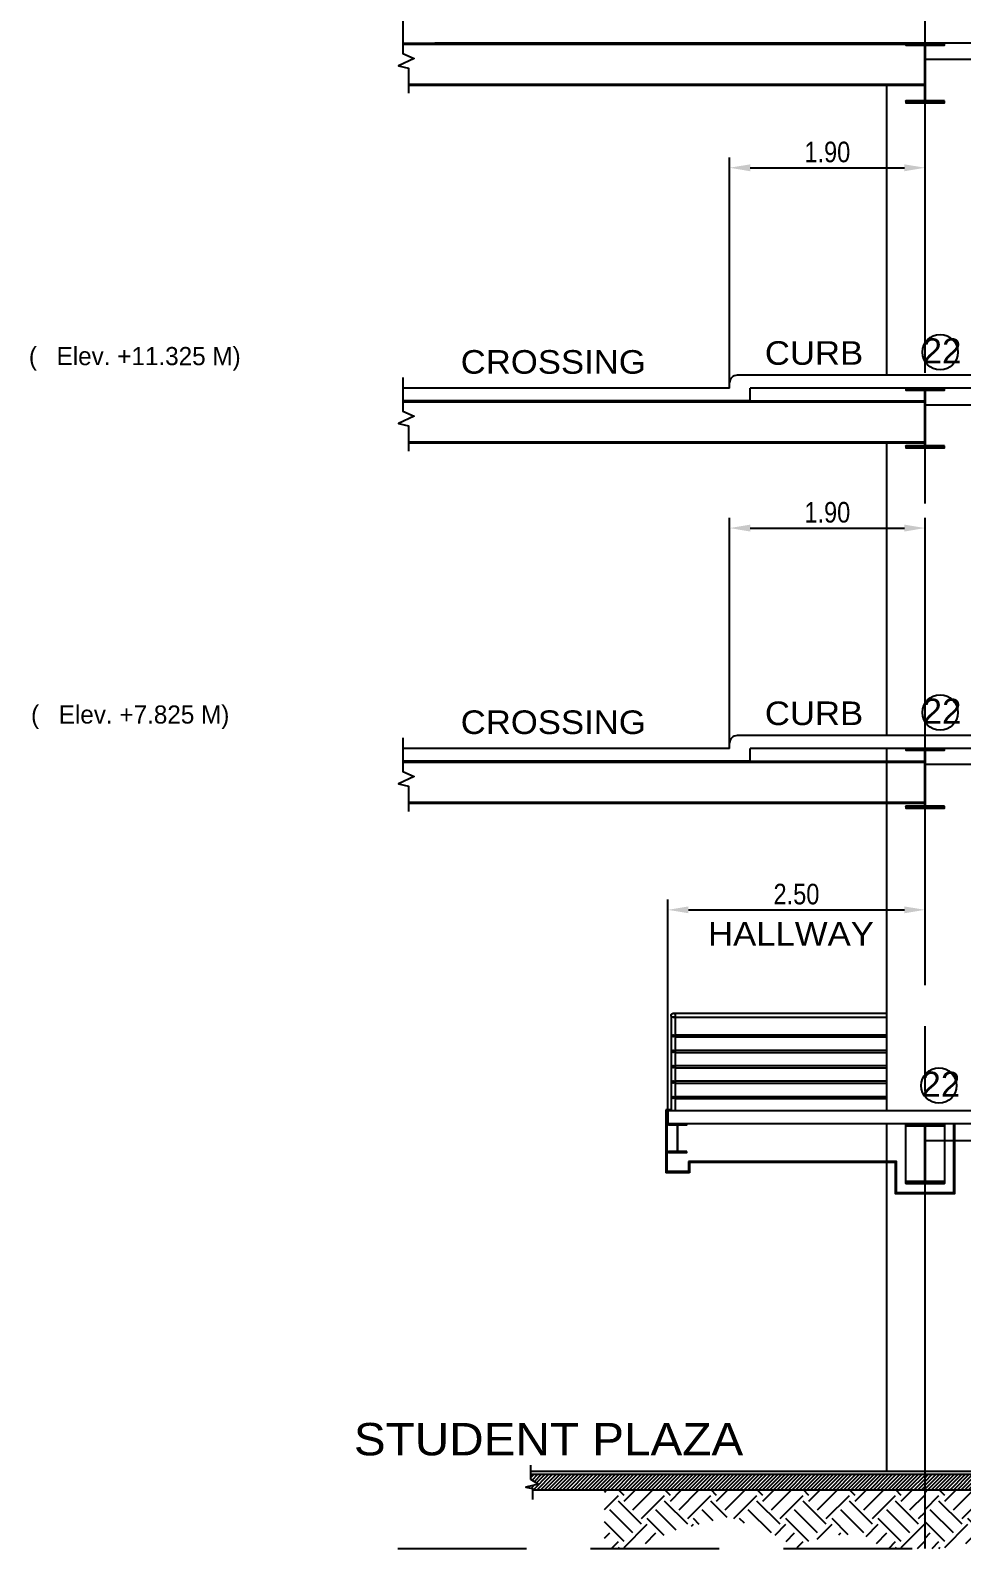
# Model space of a CAD drawing. Header units: millimetres. Extents: x 2148 to 2681, y 758 to 986.
# Drawn here: x 2451.96 to 2461.02, y 846.1 to 860.86 of the extents above; entities that cross this region are included whole.
import ezdxf

# ---------------------------------------------------------------- set-up
doc = ezdxf.new("R2010")
doc.units = ezdxf.units.MM
doc.linetypes.add('27-A-2008-DD$0$LVL 11$0$xa-fp_t1_l11_39$0$HIDDEN2', pattern=[0.1875, 0.125, -0.0625])
doc.linetypes.add('CENTER2', pattern=[28.575, 19.05, -3.175, 3.175, -3.175])
for name, color, linetype in [('0.2', 10, 'Continuous'), ('4CO', 4, 'Continuous'), ('A-DETAILS', 1, 'Continuous'), ('A-Stairs', 1, 'Continuous'), ('A-Wall', 4, 'Continuous'), ('cladding', 2, 'Continuous'), ('D', 1, 'Continuous'), ('ELAYOUT', 4, 'Continuous'), ('hacht', 8, 'Continuous'), ('HATCH', 8, 'Continuous'), ('S_GRID LINES', 252, 'Continuous'), ('TLBLK', 7, 'Continuous')]:
    doc.layers.add(name, color=color, linetype=linetype)
doc.styles.add('ARIALNW', font='ARIALN.TTF')
doc.styles.add('MMTX$0$ESMX$0$X-OPTA1D', font='x-opta1d')
doc.styles.add('SWISS', font='swissl.ttf')
doc.dimstyles.new('DIM 100', dxfattribs={"dimtxt": 0.2, "dimasz": 0.2, "dimexe": 0.1, "dimexo": 0, "dimgap": 0.05, "dimtad": 1, "dimzin": 0, "dimdsep": 46, "dimtxsty": 'ARIALNW', "dimcen": 0.09, "dimclrd": 6, "dimclre": 6, "dimclrt": 13, "dimadec": 0, "dimazin": 0, "dimtfac": 1, "dimtofl": 0, "dimtmove": 2, "dimatfit": 3, "dimfxl": 1, "dimtolj": 1, "dimtzin": 0, "dimarcsym": 0})

# ---------------------------------------------------------------- blocks, each defined once
blk = doc.blocks.new('*D2655')
at = {"layer": 'A-Wall', "color": 6, "linetype": 'ByBlock', "lineweight": -2, "transparency": 16777216}
for p, q in [((2458.16, 850.352), (2458.16, 852.407)), ((2458.36, 852.307), (2460.46, 852.307)), ((2460.66, 851.574), (2460.66, 852.407))]:
    blk.add_line(p, q, dxfattribs=at)
at = {"layer": 'A-Wall', "color": 6, "transparency": 16777216}
for points in [[(2458.36, 852.34), (2458.36, 852.274), (2458.16, 852.307)], [(2460.46, 852.34), (2460.46, 852.274), (2460.66, 852.307)]]:
    blk.add_solid(points, dxfattribs=at)
at = {"layer": 'Defpoints', "color": 0, "transparency": 16777216}
for p in [(2460.66, 852.307), (2460.66, 851.574, 0), (2458.16, 850.352, 0)]:
    blk.add_point(p, dxfattribs=at)
at = {"layer": 'A-Wall', "color": 13, "transparency": 16777216, "insert": (2459.41, 852.459), "char_height": 0.2, "attachment_point": 5, "style": 'ARIALNW'}
blk.add_mtext('\\A1;2.50', dxfattribs=at)
blk = doc.blocks.new('*D2656')
at = {"layer": 'A-Wall', "color": 6, "linetype": 'ByBlock', "lineweight": -2, "transparency": 16777216}
for p, q in [((2458.76, 853.902), (2458.76, 856.119)), ((2458.96, 856.019), (2460.46, 856.019)), ((2460.66, 854.488), (2460.66, 856.119))]:
    blk.add_line(p, q, dxfattribs=at)
at = {"layer": 'A-Wall', "color": 6, "transparency": 16777216}
for points in [[(2458.96, 856.052), (2458.96, 855.985), (2458.76, 856.019)], [(2460.46, 856.052), (2460.46, 855.985), (2460.66, 856.019)]]:
    blk.add_solid(points, dxfattribs=at)
at = {"layer": 'Defpoints', "color": 0, "transparency": 16777216}
for p in [(2460.66, 856.019), (2460.66, 854.488, 0), (2458.76, 853.902)]:
    blk.add_point(p, dxfattribs=at)
at = {"layer": 'A-Wall', "color": 13, "transparency": 16777216, "insert": (2459.71, 856.171), "char_height": 0.2, "attachment_point": 5, "style": 'ARIALNW'}
blk.add_mtext('\\A1;1.90', dxfattribs=at)
blk = doc.blocks.new('*D2657')
at = {"layer": 'A-Wall', "color": 6, "linetype": 'ByBlock', "lineweight": -2, "transparency": 16777216}
for p, q in [((2458.76, 857.405), (2458.76, 859.622)), ((2460.66, 857.991), (2460.66, 859.622)), ((2458.96, 859.522), (2460.46, 859.522))]:
    blk.add_line(p, q, dxfattribs=at)
at = {"layer": 'A-Wall', "color": 6, "transparency": 16777216}
for points in [[(2458.96, 859.555), (2458.96, 859.488), (2458.76, 859.522)], [(2460.46, 859.555), (2460.46, 859.488), (2460.66, 859.522)]]:
    blk.add_solid(points, dxfattribs=at)
at = {"layer": 'Defpoints', "color": 0, "transparency": 16777216}
for p in [(2460.66, 859.522), (2460.66, 857.991, 0), (2458.76, 857.405)]:
    blk.add_point(p, dxfattribs=at)
at = {"layer": 'A-Wall', "color": 13, "transparency": 16777216, "insert": (2459.71, 859.674), "char_height": 0.2, "attachment_point": 5, "style": 'ARIALNW'}
blk.add_mtext('\\A1;1.90', dxfattribs=at)

msp = doc.modelspace()

# ---------------------------------------------------------------- hatches: boundary and pattern name
at = {"layer": 'hacht'}
h = msp.add_hatch(dxfattribs=at)
h.set_pattern_fill('EARTH', color=256, scale=0.05, angle=45, style=0)
h.set_pattern_definition([(45, (3.5993, 3e-12), (3e-17, 0.449012806), [0.3175, -0.3175]), (45, (3.5151, 0.0842), (3e-17, 0.449012806), [0.3175, -0.3175]), (45, (3.4309, 0.16838), (3e-17, 0.449012806), [0.3175, -0.3175]), (135, (3.4309, 0.2245), (-0.449012806, 3e-17), [0.3175, -0.3175]), (135, (3.5151, 0.3087), (-0.449012806, 3e-17), [0.3175, -0.3175]), (135, (3.5993, 0.3929), (-0.449012806, 3e-17), [0.3175, -0.3175])])
h.paths.add_polyline_path([(2457.8296733, 846.0986765), (2458.2429297, 846.2769287), (2458.7327126, 846.3992955), (2459.1306638, 846.2692812), (2459.4291238, 846.0986765), (2459.6969732, 846.2310414), (2460.0643138, 846.2310414), (2460.2556367, 846.0986765), (2460.6597615, 846.0986765), (2460.6597615, 846.6676818), (2457.5435665, 846.6676818), (2457.5435665, 846.0986765)])
h = msp.add_hatch(dxfattribs=at)
h.set_pattern_fill('EARTH', color=256, scale=0.05, angle=45, style=0)
h.set_pattern_definition([(45, (6.71548, 5e-13), (3e-17, 0.449012806), [0.3175, -0.3175]), (45, (6.6313, 0.0842), (3e-17, 0.449012806), [0.3175, -0.3175]), (45, (6.5471, 0.16838), (3e-17, 0.449012806), [0.3175, -0.3175]), (135, (6.5471, 0.2245), (-0.449012806, 3e-17), [0.3175, -0.3175]), (135, (6.6313, 0.3087), (-0.449012806, 3e-17), [0.3175, -0.3175]), (135, (6.71548, 0.3929), (-0.449012806, 3e-17), [0.3175, -0.3175])])
h.paths.add_polyline_path([(2460.9458683, 846.0986765), (2461.3591247, 846.2769287), (2461.8489076, 846.3992955), (2462.2468588, 846.2692812), (2462.5453188, 846.0986765), (2462.8131682, 846.2310414), (2463.1805088, 846.2310414), (2463.3718317, 846.0986765), (2463.7759565, 846.0986765), (2463.7759565, 846.6676818), (2460.6597615, 846.6676818), (2460.6597615, 846.0986765)])
at = {"layer": 'HATCH', "ltscale": 0.5}
h = msp.add_hatch(dxfattribs=at)
h.set_pattern_fill('ANSI31', color=256, scale=0.018605, style=0)
h.set_pattern_definition([(45, (150821.4462764, 5974.4268955), (-0.00164446852256, 0.00164446852256), [])])
edge = h.paths.add_edge_path()
edge.add_line((2460.8477682, 860.170965), (2460.6723089, 860.170965))
edge.add_arc((2460.6723089, 860.1782205), 0.0072555, 174.09726711, 269.99999997, ccw=False)
edge.add_line((2460.6650919, 860.1789666), (2460.6650919, 860.7059971))
edge.add_arc((2460.6723089, 860.7067432), 0.0072555, 89.63455464, 185.90273283, ccw=False)
edge.add_line((2460.6723552, 860.7139985), (2460.8477682, 860.7139985))
edge.add_line((2460.8477682, 860.7139985), (2460.8477682, 860.7326036))
edge.add_line((2460.8477682, 860.7326036), (2460.4717547, 860.7326036))
edge.add_line((2460.4717547, 860.7326036), (2460.4717547, 860.7139985))
edge.add_line((2460.4717547, 860.7139985), (2460.6466575, 860.7139985))
edge.add_arc((2460.6467037, 860.7067432), 0.0072555, -4.29209345, 90.36544517, ccw=False)
edge.add_line((2460.6539388, 860.7062002), (2460.6539388, 860.1787635))
edge.add_arc((2460.6467037, 860.1782205), 0.0072555, -89.99999978, 4.2920935, ccw=False)
edge.add_line((2460.6467037, 860.170965), (2460.4717547, 860.170965))
edge.add_line((2460.4717547, 860.170965), (2460.4717547, 860.15236))
edge.add_line((2460.4717547, 860.15236), (2460.8477682, 860.15236))
edge.add_line((2460.8477682, 860.15236), (2460.8477682, 860.170965))
h = msp.add_hatch(dxfattribs=at)
h.set_pattern_fill('ANSI31', color=256, scale=0.018605, style=0)
h.set_pattern_definition([(45, (150821.4462764, 5971.0739198), (-0.00164446852256, 0.00164446852256), [])])
edge = h.paths.add_edge_path()
edge.add_line((2460.8477682, 856.8179893), (2460.6723089, 856.8179893))
edge.add_arc((2460.6723089, 856.8252448), 0.0072555, 174.09726711, 269.99999997, ccw=False)
edge.add_line((2460.6650919, 856.8259909), (2460.6650919, 857.3530213))
edge.add_arc((2460.6723089, 857.3537675), 0.0072555, 89.63455464, 185.90273283, ccw=False)
edge.add_line((2460.6723552, 857.3610228), (2460.8477682, 857.3610228))
edge.add_line((2460.8477682, 857.3610228), (2460.8477682, 857.3796278))
edge.add_line((2460.8477682, 857.3796278), (2460.4717547, 857.3796278))
edge.add_line((2460.4717547, 857.3796278), (2460.4717547, 857.3610228))
edge.add_line((2460.4717547, 857.3610228), (2460.6466575, 857.3610228))
edge.add_arc((2460.6467037, 857.3537675), 0.0072555, -4.29209345, 90.36544517, ccw=False)
edge.add_line((2460.6539388, 857.3532245), (2460.6539388, 856.8257878))
edge.add_arc((2460.6467037, 856.8252448), 0.0072555, -89.99999978, 4.2920935, ccw=False)
edge.add_line((2460.6467037, 856.8179893), (2460.4717547, 856.8179893))
edge.add_line((2460.4717547, 856.8179893), (2460.4717547, 856.7993843))
edge.add_line((2460.4717547, 856.7993843), (2460.8477682, 856.7993843))
edge.add_line((2460.8477682, 856.7993843), (2460.8477682, 856.8179893))
h = msp.add_hatch(dxfattribs=at)
h.set_pattern_fill('ANSI31', color=256, scale=0.018605, style=0)
h.set_pattern_definition([(45, (150821.4462764, 5967.570944), (-0.00164446852256, 0.00164446852256), [])])
edge = h.paths.add_edge_path()
edge.add_line((2460.8477682, 853.3150136), (2460.6723089, 853.3150136))
edge.add_arc((2460.6723089, 853.3222691), 0.0072555, 174.09726711, 269.99999997, ccw=False)
edge.add_line((2460.6650919, 853.3230152), (2460.6650919, 853.8500457))
edge.add_arc((2460.6723089, 853.8507918), 0.0072555, 89.63455464, 185.90273283, ccw=False)
edge.add_line((2460.6723552, 853.8580471), (2460.8477682, 853.8580471))
edge.add_line((2460.8477682, 853.8580471), (2460.8477682, 853.8766522))
edge.add_line((2460.8477682, 853.8766522), (2460.4717547, 853.8766522))
edge.add_line((2460.4717547, 853.8766522), (2460.4717547, 853.8580471))
edge.add_line((2460.4717547, 853.8580471), (2460.6466575, 853.8580471))
edge.add_arc((2460.6467037, 853.8507918), 0.0072555, -4.29209345, 90.36544517, ccw=False)
edge.add_line((2460.6539388, 853.8502488), (2460.6539388, 853.3228121))
edge.add_arc((2460.6467037, 853.3222691), 0.0072555, -89.99999978, 4.2920935, ccw=False)
edge.add_line((2460.6467037, 853.3150136), (2460.4717547, 853.3150136))
edge.add_line((2460.4717547, 853.3150136), (2460.4717547, 853.2964086))
edge.add_line((2460.4717547, 853.2964086), (2460.8477682, 853.2964086))
edge.add_line((2460.8477682, 853.2964086), (2460.8477682, 853.3150136))
h = msp.add_hatch(dxfattribs=at)
h.set_pattern_fill('ANSI31', color=256, scale=0.00893, style=0)
h.set_pattern_definition([(45, (73671.4327761, 3304.7999123), (-0.000789344890829, 0.000789344890829), [])])
edge = h.paths.add_edge_path()
edge.add_line((2458.3454922, 849.9570657), (2458.2612717, 849.9570657))
edge.add_arc((2458.2612717, 849.9605483), 0.0034826, 174.09726711, 269.99999997, ccw=False)
edge.add_line((2458.2578076, 849.9609064), (2458.2578076, 850.213881))
edge.add_arc((2458.2612717, 850.2142392), 0.0034826, 89.63455464, 185.90273283, ccw=False)
edge.add_line((2458.2612939, 850.2177217), (2458.3454922, 850.2177217))
edge.add_line((2458.3454922, 850.2177217), (2458.3454922, 850.2266522))
edge.add_line((2458.3454922, 850.2266522), (2458.1650057, 850.2266522))
edge.add_line((2458.1650057, 850.2266522), (2458.1650057, 850.2177217))
edge.add_line((2458.1650057, 850.2177217), (2458.2489591, 850.2177217))
edge.add_arc((2458.2489813, 850.2142392), 0.0034826, -4.29209345, 90.36544517, ccw=False)
edge.add_line((2458.2524541, 850.2139785), (2458.2524541, 849.9608089))
edge.add_arc((2458.2489813, 849.9605483), 0.0034826, -89.99999978, 4.2920935, ccw=False)
edge.add_line((2458.2489813, 849.9570657), (2458.1650057, 849.9570657))
edge.add_line((2458.1650057, 849.9570657), (2458.1650057, 849.9481352))
edge.add_line((2458.1650057, 849.9481352), (2458.3454922, 849.9481352))
edge.add_line((2458.3454922, 849.9481352), (2458.3454922, 849.9570657))
h = msp.add_hatch(dxfattribs=at)
h.set_pattern_fill('ANSI31', color=256, scale=0.018605, style=0)
h.set_pattern_definition([(45, (150821.4462764, 5963.920944), (-0.00164446852256, 0.00164446852256), [])])
edge = h.paths.add_edge_path()
edge.add_line((2460.8477682, 849.6650136), (2460.6723089, 849.6650136))
edge.add_arc((2460.6723089, 849.6722691), 0.0072555, 174.09726711, 269.99999997, ccw=False)
edge.add_line((2460.6650919, 849.6730152), (2460.6650919, 850.2000457))
edge.add_arc((2460.6723089, 850.2007918), 0.0072555, 89.63455464, 185.90273283, ccw=False)
edge.add_line((2460.6723552, 850.2080471), (2460.8477682, 850.2080471))
edge.add_line((2460.8477682, 850.2080471), (2460.8477682, 850.2266522))
edge.add_line((2460.8477682, 850.2266522), (2460.4717547, 850.2266522))
edge.add_line((2460.4717547, 850.2266522), (2460.4717547, 850.2080471))
edge.add_line((2460.4717547, 850.2080471), (2460.6466575, 850.2080471))
edge.add_arc((2460.6467037, 850.2007918), 0.0072555, -4.29209345, 90.36544517, ccw=False)
edge.add_line((2460.6539388, 850.2002488), (2460.6539388, 849.6728121))
edge.add_arc((2460.6467037, 849.6722691), 0.0072555, -89.99999978, 4.2920935, ccw=False)
edge.add_line((2460.6467037, 849.6650136), (2460.4717547, 849.6650136))
edge.add_line((2460.4717547, 849.6650136), (2460.4717547, 849.6464086))
edge.add_line((2460.4717547, 849.6464086), (2460.8477682, 849.6464086))
edge.add_line((2460.8477682, 849.6464086), (2460.8477682, 849.6650136))
at = {"layer": 'HATCH'}
h = msp.add_hatch(dxfattribs=at)
h.set_pattern_fill('ANSI31', color=256, scale=0.008, style=0)
h.set_pattern_definition([(45, (-127.550418, 179.908363), (-0.01796051224, 0.01796051224), [])])
h.paths.add_polyline_path([(2456.8437902, 846.6796802), (2456.8437902, 846.6676818), (2460.6597615, 846.6676818), (2460.6597615, 846.8190308), (2456.8252842, 846.8190308), (2456.8252842, 846.7722544), (2456.9013023, 846.7244912), (2456.7804279, 846.6942913)])
h = msp.add_hatch(dxfattribs=at)
h.set_pattern_fill('ANSI31', color=256, scale=0.008, style=0)
h.set_pattern_definition([(45, (2.582338, -9.28747), (-0.01796051224, 0.01796051224), [])])
h.paths.add_polyline_path([(2460.6597615, 846.8190308), (2460.6597615, 846.6676818), (2463.946029, 846.6676818), (2463.946029, 846.8190308)])

# ---------------------------------------------------------------- linework, layer by layer
at = {"layer": '0.2', "ltscale": 0.5}
for centre in [(2460.8065285, 857.7284917, -0.0000001), (2460.8065285, 854.225516, -0.0000001), (2460.794941, 850.5984049, -0.0000001)]:
    msp.add_circle(centre, 0.172101, dxfattribs=at)
at = {"layer": '4CO', "ltscale": 0.5}
for p, q in [((2460.6650919, 860.5776036, -0.0000001), (2461.6774542, 860.5776036, 0)), ((2460.6650919, 857.2177983, -0.0000001), (2461.3636584, 857.2177983, 0)), ((2461.3639195, 853.7216522, 0), (2460.6650919, 853.7216522, -0.0000001)), ((2460.6650919, 850.0648226, -0.0000001), (2461.3636584, 850.0648226, 0))]:
    msp.add_line(p, q, dxfattribs=at)
at = {"layer": 'A-DETAILS'}
for p, q in [((2460.2847615, 860.3256633, 0), (2460.2847615, 857.5046278, 0)), ((2460.2847615, 856.8476876, 0), (2460.2847615, 854.0016522, 0)), ((2460.2847615, 853.8766522, 0), (2460.2847615, 850.3516522, 0)), ((2460.2847615, 850.2266522, 0), (2460.2847615, 846.8486765, 0))]:
    msp.add_line(p, q, dxfattribs=at)
at = {"layer": 'A-DETAILS', "color": 8}
for p, q in [((2458.2117993, 851.3024108, 0), (2460.2847615, 851.3024108, 0)), ((2458.2117993, 851.2624108, 0), (2460.2847615, 851.2624108, 0)), ((2458.232097, 851.0934322, 0), (2460.2847615, 851.0934322, 0)), ((2458.232097, 851.0713894, 0), (2460.2847615, 851.0713894, 0)), ((2458.232097, 850.9434322, 0), (2460.2847615, 850.9434322, 0)), ((2458.232097, 850.9213894, 0), (2460.2847615, 850.9213894, 0)), ((2458.232097, 850.7934322, 0), (2460.2847615, 850.7934322, 0)), ((2458.232097, 850.7713894, 0), (2460.2847615, 850.7713894, 0)), ((2458.232097, 850.6434322, 0), (2460.2847615, 850.6434322, 0)), ((2458.232097, 850.6213894, 0), (2460.2847615, 850.6213894, 0)), ((2458.232097, 850.4934322, 0), (2460.2847615, 850.4934322, 0)), ((2458.232097, 850.4713894, 0), (2460.2847615, 850.4713894, 0))]:
    msp.add_line(p, q, dxfattribs=at)
at = {"layer": 'A-DETAILS', "elevation": 0}
for points in [[(2455.5829922, 860.9595746), (2455.5829922, 860.6322214), (2455.6941555, 860.5850054), (2455.5429914, 860.5128967), (2455.6381426, 860.4914772), (2455.6381426, 860.2455155)], [(2455.5829922, 857.4815989), (2455.5829922, 857.1542457), (2455.6941555, 857.1070296), (2455.5429914, 857.034921), (2455.6381426, 857.0135015), (2455.6381426, 856.7675397)], [(2455.5829922, 853.9786232), (2455.5829922, 853.65127), (2455.6941555, 853.604054), (2455.5429914, 853.5319453), (2455.6381426, 853.5105258), (2455.6381426, 853.2645641)]]:
    msp.add_lwpolyline(points, dxfattribs=at)
at = {"layer": 'A-Stairs'}
for p, q in [((2458.192097, 851.2548611, 0), (2458.192097, 850.3516522, 0)), ((2458.232097, 851.2548611, 0), (2458.232097, 850.3516522, 0))]:
    msp.add_line(p, q, dxfattribs=at)
for centre, radius in [((2458.2117993, 851.2824108, 0), 0.02), ((2458.2117993, 851.0824108, 0), 0.0110214), ((2458.2117993, 850.9324108, 0), 0.0110214), ((2458.2117993, 850.7824108, 0), 0.0110214), ((2458.2117993, 850.6324108, 0), 0.0110214), ((2458.2117993, 850.4824108, 0), 0.0110214)]:
    msp.add_circle(centre, radius, dxfattribs=at)
for start, end in [(137.08519598, 180.00000007), (0.00000007, 22.17803666)]:
    msp.add_arc((2458.212097, 851.2548611, 0.0000032), 0.02, start, end, dxfattribs=at)
at = {"layer": 'A-Wall'}
for p, q in [((2461.4196294, 857.5046278, 0), (2458.8347615, 857.5046278, 0)), ((2458.7597615, 857.3796278, 0), (2455.5829922, 857.3796278, 0)), ((2458.7597615, 857.3796278, 0), (2458.7597615, 857.4296278, 0)), ((2461.4196294, 854.0016522, 0), (2458.8347615, 854.0016522, 0)), ((2458.7597615, 853.8766522, 0), (2455.5829922, 853.8766522, 0)), ((2458.7597615, 853.8766522, 0), (2458.7597615, 853.9266522, 0)), ((2461.4196294, 850.3516522, 0), (2458.1597615, 850.3516522, 0)), ((2458.1597615, 850.3516522, 0), (2458.1597615, 850.2266522, 0))]:
    msp.add_line(p, q, dxfattribs=at)
at = {"layer": 'A-Wall', "elevation": 0}
msp.add_lwpolyline([(2460.4717547, 850.2266522), (2460.8477682, 850.2266522), (2460.8477682, 849.6464086), (2460.4717547, 849.6464086)], close=True, dxfattribs=at)
msp.add_lwpolyline([(2456.8252842, 846.9066327), (2456.8252842, 846.7722544), (2456.9013023, 846.7244912), (2456.7804279, 846.6942913), (2456.8437902, 846.6796802), (2456.8437902, 846.5754448)], dxfattribs=at)
at = {"layer": 'A-Wall', "extrusion": (-1.32785e-20, -3.07166e-07, 1)}
for centre in [(2458.8347615, 857.4296278, -0.0002634), (2458.8347615, 853.9266522, -0.0002623)]:
    msp.add_arc(centre, 0.075, 90, 180, dxfattribs=at)
at = {"layer": 'cladding'}
for p, q in [((2461.4450037, 860.7326036, 0), (2455.8959582, 860.7326036, 0)), ((2458.9597615, 857.2546278, 0), (2458.9597615, 857.3796278, 0)), ((2461.1460354, 857.3796278, 0), (2458.9597615, 857.3796278, 0)), ((2458.9597615, 857.2546278, 0), (2455.5829922, 857.2546278, 0)), ((2458.9597615, 853.7516522, 0), (2458.9597615, 853.8766522, 0)), ((2460.4717547, 853.8766522, 0), (2458.9597615, 853.8766522, 0)), ((2461.1460354, 853.8766522, 0), (2460.4717547, 853.8766522, 0)), ((2458.9597615, 853.7516522, 0), (2455.5829922, 853.7516522, 0)), ((2461.1460354, 850.2266522, 0), (2458.1597615, 850.2266522, 0)), ((2456.8252842, 846.8486765, 0), (2472.5497061, 846.8486765, 0))]:
    msp.add_line(p, q, dxfattribs=at)
at = {"layer": 'cladding', "color": 8}
for p, q in [((2458.1397615, 850.3616522, 0), (2458.1397615, 849.7516522, 0)), ((2458.192097, 850.3616522, 0), (2458.1397615, 850.3616522, 0)), ((2458.1597615, 850.3516522, 0), (2458.1497615, 850.3516522, 0)), ((2458.1497615, 850.3516522, 0), (2458.1497615, 849.7616522, 0)), ((2458.192097, 850.3616522, 0), (2458.192097, 850.3516522, 0)), ((2458.3607365, 849.8616522, 0), (2458.3607365, 849.7616522, 0)), ((2458.3707365, 849.8516522, 0), (2458.3707365, 849.7516522, 0))]:
    msp.add_line(p, q, dxfattribs=at)
at = {"layer": 'cladding', "color": 8, "elevation": 0}
for points in [[(2460.9377682, 850.2266522), (2460.9377682, 849.5564086), (2460.3817547, 849.5564086), (2460.3817547, 849.8616522), (2458.3607365, 849.8616522)], [(2460.9377682, 850.2266522), (2460.9477682, 850.2266522), (2460.9477682, 849.5464086), (2460.3717547, 849.5464086), (2460.3717547, 849.8516522), (2458.3707365, 849.8516522)], [(2458.3707365, 849.7516522), (2458.1397615, 849.7516522)], [(2458.3607365, 849.7616522), (2458.1497615, 849.7616522)]]:
    msp.add_lwpolyline(points, dxfattribs=at)
at = {"layer": 'D', "color": 3, "ltscale": 0.5, "elevation": 0}
for points in [[(2460.8477682, 860.170965), (2460.6723089, 860.170965, -0.4447202436), (2460.6650919, 860.1789666), (2460.6650919, 860.7059971, -0.4466315217), (2460.6723552, 860.7139985), (2460.8477682, 860.7139985), (2460.8477682, 860.7326036), (2460.4717547, 860.7326036), (2460.4717547, 860.7139985), (2460.6466575, 860.7139985, -0.4382281274), (2460.6539388, 860.7062002), (2460.6539388, 860.1787635, -0.4363286722), (2460.6467037, 860.170965), (2460.4717547, 860.170965), (2460.4717547, 860.15236), (2460.8477682, 860.15236)], [(2460.8477682, 856.8179893), (2460.6723089, 856.8179893, -0.4447202436), (2460.6650919, 856.8259909), (2460.6650919, 857.3530213, -0.4466315217), (2460.6723552, 857.3610228), (2460.8477682, 857.3610228), (2460.8477682, 857.3796278), (2460.4717547, 857.3796278), (2460.4717547, 857.3610228), (2460.6466575, 857.3610228, -0.4382281274), (2460.6539388, 857.3532245), (2460.6539388, 856.8257878, -0.4363286722), (2460.6467037, 856.8179893), (2460.4717547, 856.8179893), (2460.4717547, 856.7993843), (2460.8477682, 856.7993843)], [(2460.8477682, 853.3150136), (2460.6723089, 853.3150136, -0.4447202436), (2460.6650919, 853.3230152), (2460.6650919, 853.8500457, -0.4466315217), (2460.6723552, 853.8580471), (2460.8477682, 853.8580471), (2460.8477682, 853.8766522), (2460.4717547, 853.8766522), (2460.4717547, 853.8580471), (2460.6466575, 853.8580471, -0.4382281274), (2460.6539388, 853.8502488), (2460.6539388, 853.3228121, -0.4363286722), (2460.6467037, 853.3150136), (2460.4717547, 853.3150136), (2460.4717547, 853.2964086), (2460.8477682, 853.2964086)], [(2458.3454922, 849.9570657), (2458.2612717, 849.9570657, -0.4447202436), (2458.2578076, 849.9609064), (2458.2578076, 850.213881, -0.4466315217), (2458.2612939, 850.2177217), (2458.3454922, 850.2177217), (2458.3454922, 850.2266522), (2458.1650057, 850.2266522), (2458.1650057, 850.2177217), (2458.2489591, 850.2177217, -0.4382281274), (2458.2524541, 850.2139785), (2458.2524541, 849.9608089, -0.4363286722), (2458.2489813, 849.9570657), (2458.1650057, 849.9570657), (2458.1650057, 849.9481352), (2458.3454922, 849.9481352)], [(2460.8477682, 849.6650136), (2460.6723089, 849.6650136, -0.4447202436), (2460.6650919, 849.6730152), (2460.6650919, 850.2000457, -0.4466315217), (2460.6723552, 850.2080471), (2460.8477682, 850.2080471), (2460.8477682, 850.2266522), (2460.4717547, 850.2266522), (2460.4717547, 850.2080471), (2460.6466575, 850.2080471, -0.4382281274), (2460.6539388, 850.2002488), (2460.6539388, 849.6728121, -0.4363286722), (2460.6467037, 849.6650136), (2460.4717547, 849.6650136), (2460.4717547, 849.6464086), (2460.8477682, 849.6464086)]]:
    msp.add_lwpolyline(points, format="xyb", close=True, dxfattribs=at)
at = {"layer": 'ELAYOUT', "ltscale": 10}
for p, q in [((2456.8252842, 846.8190308, 0), (2463.946029, 846.8190308, 0)), ((2456.8437902, 846.6676818, 0), (2463.946029, 846.6676818, 0))]:
    msp.add_line(p, q, dxfattribs=at)
at = {"layer": 'ELAYOUT', "linetype": '27-A-2008-DD$0$LVL 11$0$xa-fp_t1_l11_39$0$HIDDEN2', "ltscale": 10}
msp.add_line((2455.5344672, 846.0986765, 0), (2474.2311683, 846.0986765, 0), dxfattribs=at)
at = {"layer": 'HATCH', "ltscale": 0.5}
for p, q in [((2455.5829922, 860.7326036, 0), (2460.6539388, 860.7326036, 0)), ((2455.5829922, 860.7226036, 0), (2460.6539388, 860.7226036, 0)), ((2455.6381426, 860.3356633, 0), (2460.6539388, 860.3356633, 0)), ((2455.6381426, 860.3256633, 0), (2460.6539388, 860.3256633, 0)), ((2455.5829922, 857.2546278, 0), (2460.6539388, 857.2546278, 0)), ((2455.5829922, 857.2446278, 0), (2460.6539388, 857.2446278, 0)), ((2455.6381426, 856.8576876, 0), (2460.6539388, 856.8576876, 0)), ((2455.6381426, 856.8476876, 0), (2460.6539388, 856.8476876, 0)), ((2455.5829922, 853.7516522, 0), (2460.6539388, 853.7516522, 0)), ((2455.5829922, 853.7416522, 0), (2460.6539388, 853.7416522, 0)), ((2455.6381426, 853.3547119, 0), (2460.6539388, 853.3547119, 0)), ((2455.6381426, 853.3447119, 0), (2460.6539388, 853.3447119, 0))]:
    msp.add_line(p, q, dxfattribs=at)
at = {"layer": 'S_GRID LINES', "linetype": 'CENTER2', "ltscale": 0.2}
msp.add_line((2460.6597615, 846.0964977, 0), (2460.6597615, 883.1528969, 0), dxfattribs=at)

# ---------------------------------------------------------------- texts
at = {"color": 2, "style": 'MMTX$0$ESMX$0$X-OPTA1D', "width": 1.1}
for s, rotation, p in [('CURB', 0.01263539, (2459.10285, 857.6061813, 0)), ('CROSSING', 359.98736461, (2456.1460532, 857.519629, 0)), ('CROSSING', 359.98736461, (2456.1460532, 854.0166533, 0)), ('CURB', 0.01263539, (2459.10285, 854.1032056, 0)), ('HALLWAY', 0.01263539, (2458.5505465, 851.9592694, -0.0000001))]:
    msp.add_text(s, height=0.22932, rotation=rotation, dxfattribs=at).set_placement(p)
at = {"color": 2, "style": 'MMTX$0$ESMX$0$X-OPTA1D', "text_generation_flag": 6, "width": 1.1}
msp.add_text('STUDENT PLAZA', height=0.315, rotation=180, dxfattribs=at).set_placement((2455.1078545, 847.0033292, 0))
at = {"color": 2, "char_height": 0.1764, "width": 7.886992949, "attachment_point": 3, "rotation": 359.98736461, "style": 'MMTX$0$ESMX$0$X-OPTA1D'}
for s, insert in [('({\\fMicrosoft JhengHei|b0|i0|c0|p34; \\fMS Shell Dlg 2|b0|i0|c0|p0;\\H0.6666x;   }Elev. +11.325 M)', (2454.0075335, 857.7787949, 0)), ('({\\fMicrosoft JhengHei|b0|i0|c0|p34; \\fMS Shell Dlg 2|b0|i0|c0|p0;\\H0.6666x;   }Elev. +7.825 M)', (2453.8974285, 854.2942061, 0))]:
    msp.add_mtext(s, dxfattribs=dict(at, insert=insert))
at = {"layer": 'TLBLK', "color": 7, "char_height": 0.24243758, "width": 5.279969108, "attachment_point": 5, "style": 'SWISS'}
for insert in [(2460.8250217, 857.7421269, -0.0000001), (2460.8250217, 854.2391513, -0.0000001), (2460.8134342, 850.6120402, -0.0000001)]:
    msp.add_mtext('22', dxfattribs=dict(at, insert=insert))

# ---------------------------------------------------------------- dimensions: what is measured, and where the dimension line sits
at = {"layer": 'A-Wall'}
for base, p1, p2, picture, middle in [((2460.6597615, 859.5216211, 0), (2458.7597615, 857.4046278, 0), (2460.6597615, 857.9909627, 0), '*D2657', (2459.7097615, 859.6737357, 0)), ((2460.6597615, 856.0186454, 0), (2458.7597615, 853.9016522, 0), (2460.6597615, 854.4879871, 0), '*D2656', (2459.7097615, 856.17076, 0)), ((2460.6597615, 852.3071184, 0), (2458.1597615, 850.3516522, 0), (2460.6597615, 851.5740207, 0), '*D2655', (2459.4097615, 852.459233, 0))]:
    dim = msp.add_linear_dim(base=base, p1=p1, p2=p2, dimstyle='DIM 100', dxfattribs=at)
    dim.commit()
    dim.dimension.update_dxf_attribs({"geometry": picture, "text_midpoint": middle})

doc.saveas('drawing.dxf')
